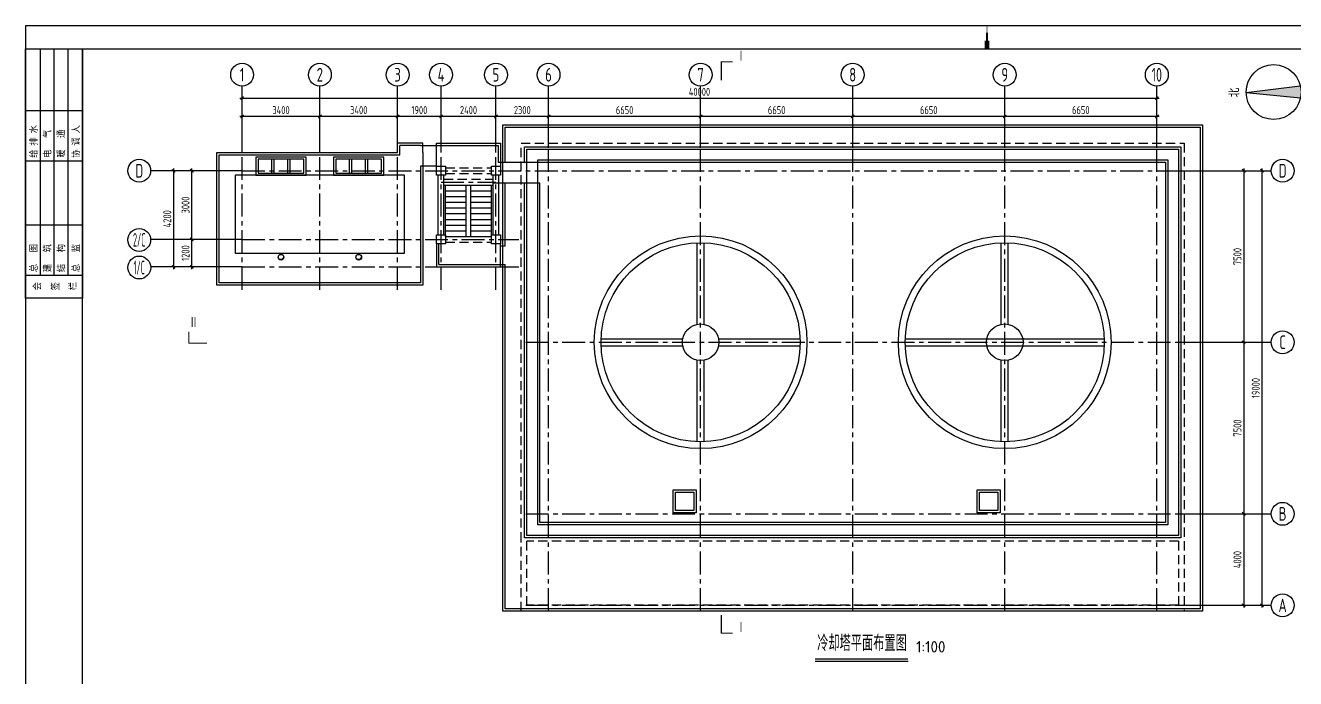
# Model space of a CAD drawing. Extents: x 665703 to 1047784, y -160603 to 92239.
# Drawn here: x 665723 to 721268, y 7554 to 36110 of the extents above; entities that cross this region are included whole.
import ezdxf
from ezdxf.enums import TextEntityAlignment as Align

# ---------------------------------------------------------------- set-up
doc = ezdxf.new("R2010")
doc.units = 0
doc.header["$LTSCALE"] = 800
doc.linetypes.add('CENTER', pattern=[2, 1.25, -0.25, 0.25, -0.25])
doc.linetypes.add('DASHED', pattern=[0.75, 0.5, -0.25])
doc.layers.get('0').update_dxf_attribs({"linetype": 'CONTINUOUS'})
doc.layers.get('Defpoints').update_dxf_attribs({"linetype": 'CONTINUOUS'})
for name, color, linetype in [('AXIS', 4, 'CENTER'), ('BEAM', 3, 'DASHED'), ('BEAM_CON', 3, 'CONTINUOUS'), ('COLU', 3, 'CONTINUOUS'), ('DIM', 2, 'CONTINUOUS'), ('NUM', 7, 'CONTINUOUS'), ('THICK', 6, 'CONTINUOUS'), ('THIN', 7, 'CONTINUOUS'), ('TK', 7, 'CONTINUOUS'), ('中粗', 3, 'CONTINUOUS'), ('粗线', 1, 'CONTINUOUS'), ('细线', 7, 'CONTINUOUS')]:
    doc.layers.add(name, color=color, linetype=linetype)
doc.styles.add('TSSD_Axis', font='tssdeng.shx', dxfattribs={"width": 0.7, "bigfont": 'tssdchn.shx'})
doc.styles.add('TSSD_Dimension', font='Tssdeng.shx', dxfattribs={"width": 0.75, "bigfont": 'hztxt.shx'})
doc.styles.add('TSSD_Label', font='Tssdeng.shx', dxfattribs={"width": 0.7, "bigfont": 'hztxt.shx'})
doc.styles.add('TSSD_Norm', font='Tssdeng.shx', dxfattribs={"bigfont": 'hztxt.shx'})
doc.dimstyles.new('TSSD_100_100', dxfattribs={"dimtxt": 350, "dimasz": 100, "dimexe": 100, "dimexo": 250, "dimgap": 100, "dimtad": 1, "dimdec": 0, "dimzin": 0, "dimdsep": 46, "dimtxsty": 'TSSD_Dimension', "dimblk": 'ARCHTICK', "dimcen": 0, "dimdle": 100, "dimclrt": 7, "dimadec": 0, "dimazin": 0, "dimtfac": 1, "dimtdec": 0, "dimtix": 1, "dimtmove": 2, "dimatfit": 3, "dimldrblk": 'ARCHTICK', "dimfxl": 0, "dimtolj": 1, "dimtzin": 0, "dimarcsym": 0})

# ---------------------------------------------------------------- blocks, each defined once
blk = doc.blocks.new('ts_axno')
at = {"color": 0, "linetype": 'ByBlock', "lineweight": -2}
blk.add_circle((0, 0), 0.5, dxfattribs=at)
at = {"color": 0, "linetype": 'ByBlock', "lineweight": -2, "style": 'TSSD_Axis', "width": 0.7}
blk.add_attdef('A', text='', height=0.6, dxfattribs=at).set_placement((0, 0), align=Align.MIDDLE_CENTER)
blk = doc.blocks.new('_ArchTick')
at = {"color": 0, "const_width": 0.5}
blk.add_lwpolyline([(-0.71, -0.71), (0.71, 0.71)], dxfattribs=at)
blk = doc.blocks.new('*D2')
at = {"layer": 'Defpoints', "color": 0, "transparency": 16777216}
for p in [(708550, 32132), (708550, 30757), (715200, 30757)]:
    blk.add_point(p, dxfattribs=at)
at = {"layer": 'DIM', "color": 0, "lineweight": -2, "transparency": 16777216}
for p, q in [((708550, 31007), (708550, 32232)), ((715200, 31007), (715200, 32232)), ((715300, 32132), (708450, 32132))]:
    blk.add_line(p, q, dxfattribs=at)
at = {"layer": 'DIM', "color": 0, "lineweight": -2, "transparency": 16777216, "xscale": 100, "yscale": 100, "zscale": 100, "rotation": 180}
blk.add_blockref('_ArchTick', (708550, 32132), dxfattribs=at)
at = {"layer": 'DIM', "color": 0, "lineweight": -2, "transparency": 16777216, "xscale": 100, "yscale": 100, "zscale": 100}
blk.add_blockref('_ArchTick', (715200, 32132), dxfattribs=at)
at = {"layer": 'DIM', "color": 7, "transparency": 16777216, "insert": (711875, 32407), "char_height": 350, "attachment_point": 5, "style": 'TSSD_Dimension'}
blk.add_mtext('\\A1;6650', dxfattribs=at)
blk = doc.blocks.new('*D3')
at = {"layer": 'Defpoints', "color": 0, "transparency": 16777216}
for p in [(701900, 32132), (701900, 30757), (708550, 30757)]:
    blk.add_point(p, dxfattribs=at)
at = {"layer": 'DIM', "color": 0, "lineweight": -2, "transparency": 16777216}
for p, q in [((701900, 31007), (701900, 32232)), ((708550, 31007), (708550, 32232)), ((708650, 32132), (701800, 32132))]:
    blk.add_line(p, q, dxfattribs=at)
at = {"layer": 'DIM', "color": 0, "lineweight": -2, "transparency": 16777216, "xscale": 100, "yscale": 100, "zscale": 100, "rotation": 180}
blk.add_blockref('_ArchTick', (701900, 32132), dxfattribs=at)
at = {"layer": 'DIM', "color": 0, "lineweight": -2, "transparency": 16777216, "xscale": 100, "yscale": 100, "zscale": 100}
blk.add_blockref('_ArchTick', (708550, 32132), dxfattribs=at)
at = {"layer": 'DIM', "color": 7, "transparency": 16777216, "insert": (705225, 32407), "char_height": 350, "attachment_point": 5, "style": 'TSSD_Dimension'}
blk.add_mtext('\\A1;6650', dxfattribs=at)
blk = doc.blocks.new('*D4')
at = {"layer": 'Defpoints', "color": 0, "transparency": 16777216}
for p in [(695250, 32132), (695250, 30757), (701900, 30757)]:
    blk.add_point(p, dxfattribs=at)
at = {"layer": 'DIM', "color": 0, "lineweight": -2, "transparency": 16777216}
for p, q in [((695250, 31007), (695250, 32232)), ((701900, 31007), (701900, 32232)), ((702000, 32132), (695150, 32132))]:
    blk.add_line(p, q, dxfattribs=at)
at = {"layer": 'DIM', "color": 0, "lineweight": -2, "transparency": 16777216, "xscale": 100, "yscale": 100, "zscale": 100, "rotation": 180}
blk.add_blockref('_ArchTick', (695250, 32132), dxfattribs=at)
at = {"layer": 'DIM', "color": 0, "lineweight": -2, "transparency": 16777216, "xscale": 100, "yscale": 100, "zscale": 100}
blk.add_blockref('_ArchTick', (701900, 32132), dxfattribs=at)
at = {"layer": 'DIM', "color": 7, "transparency": 16777216, "insert": (698575, 32407), "char_height": 350, "attachment_point": 5, "style": 'TSSD_Dimension'}
blk.add_mtext('\\A1;6650', dxfattribs=at)
blk = doc.blocks.new('*D5')
at = {"layer": 'Defpoints', "color": 0, "transparency": 16777216}
for p in [(688600, 32132), (688600, 30757), (695250, 30757)]:
    blk.add_point(p, dxfattribs=at)
at = {"layer": 'DIM', "color": 0, "lineweight": -2, "transparency": 16777216}
for p, q in [((688600, 31007), (688600, 32232)), ((695250, 31007), (695250, 32232)), ((695350, 32132), (688500, 32132))]:
    blk.add_line(p, q, dxfattribs=at)
at = {"layer": 'DIM', "color": 0, "lineweight": -2, "transparency": 16777216, "xscale": 100, "yscale": 100, "zscale": 100, "rotation": 180}
blk.add_blockref('_ArchTick', (688600, 32132), dxfattribs=at)
at = {"layer": 'DIM', "color": 0, "lineweight": -2, "transparency": 16777216, "xscale": 100, "yscale": 100, "zscale": 100}
blk.add_blockref('_ArchTick', (695250, 32132), dxfattribs=at)
at = {"layer": 'DIM', "color": 7, "transparency": 16777216, "insert": (691925, 32407), "char_height": 350, "attachment_point": 5, "style": 'TSSD_Dimension'}
blk.add_mtext('\\A1;6650', dxfattribs=at)
blk = doc.blocks.new('*D6')
at = {"layer": 'Defpoints', "color": 0, "transparency": 16777216}
for p in [(686300, 32132), (686300, 30757), (688600, 30757)]:
    blk.add_point(p, dxfattribs=at)
at = {"layer": 'DIM', "color": 0, "lineweight": -2, "transparency": 16777216}
for p, q in [((686300, 31007), (686300, 32232)), ((688600, 31007), (688600, 32232)), ((688700, 32132), (686200, 32132))]:
    blk.add_line(p, q, dxfattribs=at)
at = {"layer": 'DIM', "color": 0, "lineweight": -2, "transparency": 16777216, "xscale": 100, "yscale": 100, "zscale": 100, "rotation": 180}
blk.add_blockref('_ArchTick', (686300, 32132), dxfattribs=at)
at = {"layer": 'DIM', "color": 0, "lineweight": -2, "transparency": 16777216, "xscale": 100, "yscale": 100, "zscale": 100}
blk.add_blockref('_ArchTick', (688600, 32132), dxfattribs=at)
at = {"layer": 'DIM', "color": 7, "transparency": 16777216, "insert": (687450, 32407), "char_height": 350, "attachment_point": 5, "style": 'TSSD_Dimension'}
blk.add_mtext('\\A1;2300', dxfattribs=at)
blk = doc.blocks.new('*D7')
at = {"layer": 'Defpoints', "color": 0, "transparency": 16777216}
for p in [(683900, 32132), (683900, 30757), (686300, 30757)]:
    blk.add_point(p, dxfattribs=at)
at = {"layer": 'DIM', "color": 0, "lineweight": -2, "transparency": 16777216}
for p, q in [((683900, 31007), (683900, 32232)), ((686300, 31007), (686300, 32232)), ((686400, 32132), (683800, 32132))]:
    blk.add_line(p, q, dxfattribs=at)
at = {"layer": 'DIM', "color": 0, "lineweight": -2, "transparency": 16777216, "xscale": 100, "yscale": 100, "zscale": 100, "rotation": 180}
blk.add_blockref('_ArchTick', (683900, 32132), dxfattribs=at)
at = {"layer": 'DIM', "color": 0, "lineweight": -2, "transparency": 16777216, "xscale": 100, "yscale": 100, "zscale": 100}
blk.add_blockref('_ArchTick', (686300, 32132), dxfattribs=at)
at = {"layer": 'DIM', "color": 7, "transparency": 16777216, "insert": (685100, 32407), "char_height": 350, "attachment_point": 5, "style": 'TSSD_Dimension'}
blk.add_mtext('\\A1;2400', dxfattribs=at)
blk = doc.blocks.new('*D8')
at = {"layer": 'Defpoints', "color": 0, "transparency": 16777216}
for p in [(682000, 32132), (682000, 30757), (683900, 30757)]:
    blk.add_point(p, dxfattribs=at)
at = {"layer": 'DIM', "color": 0, "lineweight": -2, "transparency": 16777216}
for p, q in [((682000, 31007), (682000, 32232)), ((683900, 31007), (683900, 32232)), ((684000, 32132), (681900, 32132))]:
    blk.add_line(p, q, dxfattribs=at)
at = {"layer": 'DIM', "color": 0, "lineweight": -2, "transparency": 16777216, "xscale": 100, "yscale": 100, "zscale": 100, "rotation": 180}
blk.add_blockref('_ArchTick', (682000, 32132), dxfattribs=at)
at = {"layer": 'DIM', "color": 0, "lineweight": -2, "transparency": 16777216, "xscale": 100, "yscale": 100, "zscale": 100}
blk.add_blockref('_ArchTick', (683900, 32132), dxfattribs=at)
at = {"layer": 'DIM', "color": 7, "transparency": 16777216, "insert": (682950, 32407), "char_height": 350, "attachment_point": 5, "style": 'TSSD_Dimension'}
blk.add_mtext('\\A1;1900', dxfattribs=at)
blk = doc.blocks.new('*D9')
at = {"layer": 'Defpoints', "color": 0, "transparency": 16777216}
for p in [(678600, 32132), (678600, 30757), (682000, 30757)]:
    blk.add_point(p, dxfattribs=at)
at = {"layer": 'DIM', "color": 0, "lineweight": -2, "transparency": 16777216}
for p, q in [((678600, 31007), (678600, 32232)), ((682000, 31007), (682000, 32232)), ((682100, 32132), (678500, 32132))]:
    blk.add_line(p, q, dxfattribs=at)
at = {"layer": 'DIM', "color": 0, "lineweight": -2, "transparency": 16777216, "xscale": 100, "yscale": 100, "zscale": 100, "rotation": 180}
blk.add_blockref('_ArchTick', (678600, 32132), dxfattribs=at)
at = {"layer": 'DIM', "color": 0, "lineweight": -2, "transparency": 16777216, "xscale": 100, "yscale": 100, "zscale": 100}
blk.add_blockref('_ArchTick', (682000, 32132), dxfattribs=at)
at = {"layer": 'DIM', "color": 7, "transparency": 16777216, "insert": (680300, 32407), "char_height": 350, "attachment_point": 5, "style": 'TSSD_Dimension'}
blk.add_mtext('\\A1;3400', dxfattribs=at)
blk = doc.blocks.new('*D10')
at = {"layer": 'Defpoints', "color": 0, "transparency": 16777216}
for p in [(675200, 32132), (675200, 30757), (678600, 30757)]:
    blk.add_point(p, dxfattribs=at)
at = {"layer": 'DIM', "color": 0, "lineweight": -2, "transparency": 16777216}
for p, q in [((675200, 31007), (675200, 32232)), ((678600, 31007), (678600, 32232)), ((678700, 32132), (675100, 32132))]:
    blk.add_line(p, q, dxfattribs=at)
at = {"layer": 'DIM', "color": 0, "lineweight": -2, "transparency": 16777216, "xscale": 100, "yscale": 100, "zscale": 100, "rotation": 180}
blk.add_blockref('_ArchTick', (675200, 32132), dxfattribs=at)
at = {"layer": 'DIM', "color": 0, "lineweight": -2, "transparency": 16777216, "xscale": 100, "yscale": 100, "zscale": 100}
blk.add_blockref('_ArchTick', (678600, 32132), dxfattribs=at)
at = {"layer": 'DIM', "color": 7, "transparency": 16777216, "insert": (676900, 32407), "char_height": 350, "attachment_point": 5, "style": 'TSSD_Dimension'}
blk.add_mtext('\\A1;3400', dxfattribs=at)
blk = doc.blocks.new('*D11')
at = {"layer": 'Defpoints', "color": 0, "transparency": 16777216}
for p in [(715200, 32932), (675200, 30757), (715200, 30757)]:
    blk.add_point(p, dxfattribs=at)
at = {"layer": 'DIM', "color": 0, "lineweight": -2, "transparency": 16777216}
for p, q in [((675100, 32932), (715300, 32932)), ((675200, 31007), (675200, 33032)), ((715200, 31007), (715200, 33032))]:
    blk.add_line(p, q, dxfattribs=at)
at = {"layer": 'DIM', "color": 0, "lineweight": -2, "transparency": 16777216, "xscale": 100, "yscale": 100, "zscale": 100, "rotation": 180}
blk.add_blockref('_ArchTick', (675200, 32932), dxfattribs=at)
at = {"layer": 'DIM', "color": 0, "lineweight": -2, "transparency": 16777216, "xscale": 100, "yscale": 100, "zscale": 100}
blk.add_blockref('_ArchTick', (715200, 32932), dxfattribs=at)
at = {"layer": 'DIM', "color": 7, "transparency": 16777216, "insert": (695200, 33207), "char_height": 350, "attachment_point": 5, "style": 'TSSD_Dimension'}
blk.add_mtext('\\A1;40000', dxfattribs=at)
blk = doc.blocks.new('*D12')
at = {"layer": 'Defpoints', "color": 0, "transparency": 16777216}
for p in [(673000, 29757), (675200, 29757), (675200, 26757)]:
    blk.add_point(p, dxfattribs=at)
at = {"layer": 'DIM', "color": 0, "lineweight": -2, "transparency": 16777216}
for p, q in [((674950, 29757), (672900, 29757)), ((673000, 26657), (673000, 29857)), ((674950, 26757), (672900, 26757))]:
    blk.add_line(p, q, dxfattribs=at)
at = {"layer": 'DIM', "color": 0, "lineweight": -2, "transparency": 16777216, "xscale": 100, "yscale": 100, "zscale": 100}
for p, rotation in [((673000, 29757), 90), ((673000, 26757), 270)]:
    blk.add_blockref('_ArchTick', p, dxfattribs=dict(at, rotation=rotation))
at = {"layer": 'DIM', "color": 7, "transparency": 16777216, "insert": (672725, 28257), "char_height": 350, "attachment_point": 5, "rotation": 90, "style": 'TSSD_Dimension'}
blk.add_mtext('\\A1;3000', dxfattribs=at)
blk = doc.blocks.new('*D13')
at = {"layer": 'Defpoints', "color": 0, "transparency": 16777216}
for p in [(675200, 29757), (672200, 25557), (675200, 25557)]:
    blk.add_point(p, dxfattribs=at)
at = {"layer": 'DIM', "color": 0, "lineweight": -2, "transparency": 16777216}
for p, q in [((674950, 29757), (672100, 29757)), ((672200, 29857), (672200, 25457)), ((674950, 25557), (672100, 25557))]:
    blk.add_line(p, q, dxfattribs=at)
at = {"layer": 'DIM', "color": 0, "lineweight": -2, "transparency": 16777216, "xscale": 100, "yscale": 100, "zscale": 100}
for p, rotation in [((672200, 29757), 90), ((672200, 25557), 270)]:
    blk.add_blockref('_ArchTick', p, dxfattribs=dict(at, rotation=rotation))
at = {"layer": 'DIM', "color": 7, "transparency": 16777216, "insert": (671925, 27657), "char_height": 350, "attachment_point": 5, "rotation": 90, "style": 'TSSD_Dimension'}
blk.add_mtext('\\A1;4200', dxfattribs=at)
blk = doc.blocks.new('*D14')
at = {"layer": 'Defpoints', "color": 0, "transparency": 16777216}
for p in [(673000, 26757), (675200, 26757), (675200, 25557)]:
    blk.add_point(p, dxfattribs=at)
at = {"layer": 'DIM', "color": 0, "lineweight": -2, "transparency": 16777216}
for p, q in [((674950, 26757), (672900, 26757)), ((673000, 25457), (673000, 26857)), ((674950, 25557), (672900, 25557))]:
    blk.add_line(p, q, dxfattribs=at)
at = {"layer": 'DIM', "color": 0, "lineweight": -2, "transparency": 16777216, "xscale": 100, "yscale": 100, "zscale": 100}
for p, rotation in [((673000, 26757), 90), ((673000, 25557), 270)]:
    blk.add_blockref('_ArchTick', p, dxfattribs=dict(at, rotation=rotation))
at = {"layer": 'DIM', "color": 7, "transparency": 16777216, "insert": (672725, 26157), "char_height": 350, "attachment_point": 5, "rotation": 90, "style": 'TSSD_Dimension'}
blk.add_mtext('\\A1;1200', dxfattribs=at)
blk = doc.blocks.new('Ts_zbz2')
blk.add_hatch(color=256).paths.add_polyline_path([(7.5, 0), (-7.32, 1.62, 0.054551), (-7.5, 0, 0.054551), (-7.32, -1.62)])
for q in [(-7.32, 1.62), (-7.32, -1.62)]:
    blk.add_line((7.5, 0), q)
at = {"layer": 'THICK'}
blk.add_circle((0, 0), 7.5, dxfattribs=at)
blk = doc.blocks.new('*D17')
at = {"layer": 'Defpoints', "color": 0, "transparency": 16777216}
for p in [(716200, 29757), (716200, 22257), (719000, 22257)]:
    blk.add_point(p, dxfattribs=at)
at = {"layer": 'DIM', "color": 0, "lineweight": -2, "transparency": 16777216}
for p, q in [((716450, 29757), (719100, 29757)), ((719000, 29857), (719000, 22157)), ((716450, 22257), (719100, 22257))]:
    blk.add_line(p, q, dxfattribs=at)
at = {"layer": 'DIM', "color": 0, "lineweight": -2, "transparency": 16777216, "xscale": 100, "yscale": 100, "zscale": 100}
for p, rotation in [((719000, 29757), 90), ((719000, 22257), 270)]:
    blk.add_blockref('_ArchTick', p, dxfattribs=dict(at, rotation=rotation))
at = {"layer": 'DIM', "color": 7, "transparency": 16777216, "insert": (718725, 26007), "char_height": 350, "attachment_point": 5, "rotation": 90, "style": 'TSSD_Dimension'}
blk.add_mtext('\\A1;7500', dxfattribs=at)
blk = doc.blocks.new('*D18')
at = {"layer": 'Defpoints', "color": 0, "transparency": 16777216}
for p in [(716200, 22257), (716200, 14757), (719000, 14757)]:
    blk.add_point(p, dxfattribs=at)
at = {"layer": 'DIM', "color": 0, "lineweight": -2, "transparency": 16777216}
for p, q in [((716450, 22257), (719100, 22257)), ((719000, 22357), (719000, 14657)), ((716450, 14757), (719100, 14757))]:
    blk.add_line(p, q, dxfattribs=at)
at = {"layer": 'DIM', "color": 0, "lineweight": -2, "transparency": 16777216, "xscale": 100, "yscale": 100, "zscale": 100}
for p, rotation in [((719000, 22257), 90), ((719000, 14757), 270)]:
    blk.add_blockref('_ArchTick', p, dxfattribs=dict(at, rotation=rotation))
at = {"layer": 'DIM', "color": 7, "transparency": 16777216, "insert": (718725, 18507), "char_height": 350, "attachment_point": 5, "rotation": 90, "style": 'TSSD_Dimension'}
blk.add_mtext('\\A1;7500', dxfattribs=at)
blk = doc.blocks.new('*D19')
at = {"layer": 'Defpoints', "color": 0, "transparency": 16777216}
for p in [(716200, 14757), (716200, 10757), (719000, 10757)]:
    blk.add_point(p, dxfattribs=at)
at = {"layer": 'DIM', "color": 0, "lineweight": -2, "transparency": 16777216}
for p, q in [((716450, 14757), (719100, 14757)), ((719000, 14857), (719000, 10657)), ((716450, 10757), (719100, 10757))]:
    blk.add_line(p, q, dxfattribs=at)
at = {"layer": 'DIM', "color": 0, "lineweight": -2, "transparency": 16777216, "xscale": 100, "yscale": 100, "zscale": 100}
for p, rotation in [((719000, 14757), 90), ((719000, 10757), 270)]:
    blk.add_blockref('_ArchTick', p, dxfattribs=dict(at, rotation=rotation))
at = {"layer": 'DIM', "color": 7, "transparency": 16777216, "insert": (718725, 12757), "char_height": 350, "attachment_point": 5, "rotation": 90, "style": 'TSSD_Dimension'}
blk.add_mtext('\\A1;4000', dxfattribs=at)
blk = doc.blocks.new('*D20')
at = {"layer": 'Defpoints', "color": 0, "transparency": 16777216}
for p in [(716200, 29757), (719800, 29757), (716200, 10757)]:
    blk.add_point(p, dxfattribs=at)
at = {"layer": 'DIM', "color": 0, "lineweight": -2, "transparency": 16777216}
for p, q in [((716450, 29757), (719900, 29757)), ((719800, 10657), (719800, 29857)), ((716450, 10757), (719900, 10757))]:
    blk.add_line(p, q, dxfattribs=at)
at = {"layer": 'DIM', "color": 0, "lineweight": -2, "transparency": 16777216, "xscale": 100, "yscale": 100, "zscale": 100}
for p, rotation in [((719800, 29757), 90), ((719800, 10757), 270)]:
    blk.add_blockref('_ArchTick', p, dxfattribs=dict(at, rotation=rotation))
at = {"layer": 'DIM', "color": 7, "transparency": 16777216, "insert": (719525, 20257), "char_height": 350, "attachment_point": 5, "rotation": 90, "style": 'TSSD_Dimension'}
blk.add_mtext('\\A1;19000', dxfattribs=at)

msp = doc.modelspace()

# ---------------------------------------------------------------- linework, layer by layer
at = {"layer": 'AXIS'}
for p, q in [((675199.9, 24556.7), (675199.9, 30756.7)), ((678599.9, 24556.7), (678599.9, 30756.7)), ((681999.9, 24556.7), (681999.9, 30756.7)), ((683899.9, 24556.7), (683899.9, 30756.7)), ((686299.9, 24556.7), (686299.9, 30756.7)), ((688599.9, 10506.7), (688599.9, 30756.7)), ((695249.9, 10506.7), (695249.9, 30756.7)), ((701899.9, 10506.7), (701899.9, 30756.7)), ((708549.9, 10506.7), (708549.9, 30756.7)), ((715199.9, 10506.7), (715199.9, 30756.7)), ((675199.9, 29756.7), (716199.9, 29756.7)), ((683899.9, 29256.7), (686299.9, 29256.7)), ((675199.9, 26756.7), (687299.9, 26756.7)), ((675199.9, 25556.7), (687299.9, 25556.7)), ((687599.9, 22256.7), (716199.9, 22256.7)), ((687599.9, 14756.7), (716199.9, 14756.7)), ((687599.9, 10756.7), (716199.9, 10756.7))]:
    msp.add_line(p, q, dxfattribs=at)
at = {"layer": 'BEAM'}
for p, q in [((684099.9, 29881.7), (686099.9, 29881.7)), ((684099.9, 29631.7), (686099.9, 29631.7)), ((684024.9, 29381.7), (686174.9, 29381.7)), ((684099.9, 26631.7), (686099.9, 26631.7)), ((687399.9, 10506.7), (687399.9, 13556.7)), ((716399.9, 13556.7), (716399.9, 10506.7))]:
    msp.add_line(p, q, dxfattribs=at)
for points in [[(687399.9, 13556.7), (687399.9, 30956.7), (716399.9, 30956.7), (716399.9, 13556.7)], [(716149.9, 13556.7), (716149.9, 10756.7), (687649.9, 10756.7), (687649.9, 13556.7)], [(716149.9, 13556.7), (687649.9, 13556.7)]]:
    msp.add_lwpolyline(points, dxfattribs=at)
at = {"layer": 'BEAM_CON'}
for p, q in [((683774.9, 26956.7), (683774.9, 29556.7)), ((684024.9, 26956.7), (684024.9, 29556.7)), ((686174.9, 26956.7), (686174.9, 29556.7)), ((686424.9, 26956.7), (686424.9, 29556.7)), ((684024.9, 29131.7), (686174.9, 29131.7)), ((684099.9, 28881.7), (684999.9, 28881.7)), ((684099.9, 28631.7), (684999.9, 28631.7)), ((684099.9, 28381.7), (684999.9, 28381.7)), ((685199.9, 28881.7), (686099.9, 28881.7)), ((685199.9, 28631.7), (686099.9, 28631.7)), ((685199.9, 28381.7), (686099.9, 28381.7)), ((684099.9, 28131.7), (684999.9, 28131.7)), ((684099.9, 27881.7), (684999.9, 27881.7)), ((685199.9, 28131.7), (686099.9, 28131.7)), ((685199.9, 27881.7), (686099.9, 27881.7)), ((684099.9, 27631.7), (684999.9, 27631.7)), ((684099.9, 27381.7), (684999.9, 27381.7)), ((685199.9, 27631.7), (686099.9, 27631.7)), ((685199.9, 27381.7), (686099.9, 27381.7)), ((684099.9, 27131.7), (684999.9, 27131.7)), ((684099.9, 26881.7), (686099.9, 26881.7)), ((685199.9, 27131.7), (686099.9, 27131.7))]:
    msp.add_line(p, q, dxfattribs=at)
at = {"layer": 'COLU'}
for p, q in [((695099.9, 23042.5), (695099.9, 26604.1)), ((695399.9, 23042.5), (695399.9, 26604.1)), ((708399.9, 23042.5), (708399.9, 26604.1)), ((708699.9, 23042.5), (708699.9, 26604.1)), ((690902.5, 22406.7), (694464.1, 22406.7)), ((696035.7, 22406.7), (699597.3, 22406.7)), ((704202.5, 22406.7), (712897.3, 22406.7)), ((690902.5, 22106.7), (694464.1, 22106.7)), ((696035.7, 22106.7), (699597.3, 22106.7)), ((704202.5, 22106.7), (712897.3, 22106.7)), ((695099.9, 17909.2), (695099.9, 21470.8)), ((695399.9, 17909.2), (695399.9, 21470.8)), ((708399.9, 17909.2), (708399.9, 21470.8)), ((708699.9, 17909.2), (708699.9, 21470.8))]:
    msp.add_line(p, q, dxfattribs=at)
for points in [[(683699.9, 29956.7), (684099.9, 29956.7), (684099.9, 29556.7), (683699.9, 29556.7)], [(686099.9, 29956.7), (686499.9, 29956.7), (686499.9, 29556.7), (686099.9, 29556.7)], [(683699.9, 26956.7), (684099.9, 26956.7), (684099.9, 26556.7), (683699.9, 26556.7)], [(686099.9, 26956.7), (686499.9, 26956.7), (686499.9, 26556.7), (686099.9, 26556.7)], [(695049.9, 14806.7), (694049.9, 14806.7), (694049.9, 15806.7), (695049.9, 15806.7)], [(694949.9, 14906.7), (694149.9, 14906.7), (694149.9, 15706.7), (694949.9, 15706.7)], [(708349.9, 14806.7), (707349.9, 14806.7), (707349.9, 15806.7), (708349.9, 15806.7)], [(708249.9, 14906.7), (707449.9, 14906.7), (707449.9, 15706.7), (708249.9, 15706.7)]]:
    msp.add_lwpolyline(points, close=True, dxfattribs=at)
for centre, radius in [((695249.9, 22256.7), 4650), ((708549.9, 22256.7), 4650), ((695249.9, 22256.7), 4350), ((708549.9, 22256.7), 4350), ((695249.9, 22256.7), 800), ((708549.9, 22256.7), 800)]:
    msp.add_circle(centre, radius, dxfattribs=at)
at = {"layer": 'NUM'}
for p, q in [((675199.9, 30756.7), (675199.9, 33453.4)), ((678599.9, 30756.7), (678599.9, 33453.4)), ((681999.9, 30756.7), (681999.9, 33453.4)), ((683899.9, 30756.7), (683899.9, 33453.4)), ((686299.9, 30756.7), (686299.9, 33453.4)), ((688599.9, 30756.7), (688599.9, 33453.4)), ((695249.9, 30756.7), (695249.9, 33453.4)), ((701899.9, 30756.7), (701899.9, 33453.4)), ((708549.9, 30756.7), (708549.9, 33453.4)), ((715199.9, 30756.7), (715199.9, 33453.4)), ((675199.9, 29756.7), (671199.9, 29756.7)), ((716199.9, 29756.7), (720199.9, 29756.7)), ((675199.9, 26756.7), (671199.9, 26756.7)), ((675199.9, 25556.7), (671199.9, 25556.7)), ((716199.9, 22256.7), (720199.9, 22256.7)), ((716199.9, 14756.7), (720199.9, 14756.7)), ((716199.9, 10756.7), (720199.9, 10756.7))]:
    msp.add_line(p, q, dxfattribs=at)
msp.add_lwpolyline([(700256.4, 8409.2, 50, 50, 0), (704320.1, 8409.2, 50, 50, 0)], format="xyseb", dxfattribs=at)
msp.add_lwpolyline([(700256.4, 8309.2), (704320.1, 8309.2)], dxfattribs=at)
at = {"layer": 'THICK', "const_width": 50}
for points in [[(696656.7, 34515.3), (696156.7, 34515.3), (696156.7, 33715.3)], [(672867.2, 22720.5), (672867.2, 22220.5), (673667.2, 22220.5)], [(696156.7, 10335.7), (696156.7, 9535.7), (696656.7, 9535.7)]]:
    msp.add_lwpolyline(points, dxfattribs=at)
at = {"layer": 'TK', "color": 2}
for p, q in [((749822.6, 36092.7), (665722.6, 36092.7)), ((665722.6, 36092.7), (665722.6, -23307.3)), ((665722.6, 35092.7), (668222.6, 35092.7)), ((665722.6, 24192.7), (665722.6, 35092.7)), ((666372.6, 35092.7), (666372.6, 25192.7)), ((666972.6, 35092.7), (666972.6, 25192.7)), ((667572.6, 35092.7), (667572.6, 25192.7)), ((668222.6, 35092.7), (748822.6, 35092.7)), ((668222.6, -22307.3), (668222.6, 35092.7)), ((668222.6, 35092.7), (668222.6, 24192.7)), ((665722.6, 32392.7), (668222.6, 32392.7)), ((665722.6, 30192.7), (668222.6, 30192.7)), ((665722.6, 27392.7), (668222.6, 27392.7)), ((665722.6, 25192.7), (668222.6, 25192.7)), ((668222.6, 24192.7), (665722.6, 24192.7))]:
    msp.add_line(p, q, dxfattribs=at)
at = {"layer": 'TK'}
for points, const_width in [([(707772.6, 36092.7), (707772.6, 35092.7)], 35), ([(707772.6, 35092.7), (707772.6, 35792.7)], 100), ([(707772.6, 35092.7), (707772.6, 35442.7)], 200)]:
    msp.add_lwpolyline(points, dxfattribs=dict(at, const_width=const_width))
at = {"layer": '中粗'}
for p, q in [((683099.9, 30956.7), (681999.9, 30956.7)), ((681999.9, 30556.7), (681999.9, 30956.7)), ((683099.9, 30556.7), (683099.9, 30956.7)), ((683699.9, 29956.7), (683699.9, 30956.7)), ((683699.9, 30956.7), (686499.9, 30956.7)), ((686499.9, 30956.7), (686499.9, 29956.7)), ((676499.9, 29656.7), (676499.9, 30256.7)), ((676599.9, 29656.7), (676599.9, 30256.7)), ((677199.9, 29656.7), (677199.9, 30256.7)), ((677299.9, 29656.7), (677299.9, 30256.7)), ((679899.9, 29656.7), (679899.9, 30256.7)), ((679999.9, 29656.7), (679999.9, 30256.7)), ((680599.9, 29656.7), (680599.9, 30256.7)), ((680699.9, 29656.7), (680699.9, 30256.7)), ((684099.9, 26881.7), (684099.9, 29131.7)), ((684999.9, 26881.7), (684999.9, 29131.7)), ((685199.9, 26881.7), (685199.9, 29131.7)), ((686099.9, 26881.7), (686099.9, 29131.7)), ((683699.9, 26556.7), (683699.9, 25556.7)), ((686499.9, 25556.7), (686499.9, 26556.7)), ((683699.9, 25556.7), (686499.9, 25556.7)), ((716399.9, 10506.7), (687399.9, 10506.7))]:
    msp.add_line(p, q, dxfattribs=at)
for points in [[(687399.9, 10506.7), (686599.9, 10506.7), (686599.9, 31756.7), (717199.9, 31756.7), (717199.9, 10506.7), (716399.9, 10506.7)], [(683099.9, 30556.7), (683099.9, 24756.7), (674099.9, 24756.7), (674099.9, 30556.7), (681999.9, 30556.7)]]:
    msp.add_lwpolyline(points, dxfattribs=at)
for points in [[(687649.9, 30706.7), (716149.9, 30706.7), (716149.9, 13806.7), (687649.9, 13806.7)], [(675799.9, 29556.7), (677999.9, 29556.7), (677999.9, 30356.7), (675799.9, 30356.7)], [(675899.9, 29656.7), (677899.9, 29656.7), (677899.9, 30256.7), (675899.9, 30256.7)], [(679199.9, 29556.7), (681399.9, 29556.7), (681399.9, 30356.7), (679199.9, 30356.7)], [(679299.9, 29656.7), (681299.9, 29656.7), (681299.9, 30256.7), (679299.9, 30256.7)], [(688124.9, 30231.7), (715674.9, 30231.7), (715674.9, 14281.7), (688124.9, 14281.7)], [(674899.9, 26156.7), (682299.9, 26156.7), (682299.9, 29556.7), (674899.9, 29556.7)]]:
    msp.add_lwpolyline(points, close=True, dxfattribs=at)
for centre in [(676899.9, 25976.7), (680299.9, 25976.7)]:
    msp.add_circle(centre, 125, dxfattribs=at)
at = {"layer": '粗线'}
for p, q in [((682999.9, 30856.7), (682099.9, 30856.7)), ((682099.9, 30456.7), (682099.9, 30856.7)), ((682999.9, 30856.7), (686399.9, 30856.7)), ((674199.9, 24856.7), (674199.9, 30456.7)), ((674199.9, 30456.7), (682099.9, 30456.7)), ((682999.9, 29956.7), (682999.9, 24856.7)), ((683699.9, 29956.7), (682999.9, 29956.7)), ((686174.9, 29231.7), (688224.9, 29231.7)), ((683799.9, 25656.7), (683799.9, 26556.7)), ((686699.9, 26456.7), (686499.9, 26456.7)), ((683799.9, 25656.7), (686699.9, 25656.7)), ((682999.9, 24856.7), (674199.9, 24856.7))]:
    msp.add_line(p, q, dxfattribs=at)
for points in [[(686699.9, 30131.7), (686699.9, 31656.7), (717099.9, 31656.7), (717099.9, 10606.7), (717099.9, 10606.7)], [(686399.9, 30856.7), (686399.9, 30131.7), (715574.9, 30131.7), (715574.9, 14381.7), (688224.9, 14381.7), (688224.9, 29231.7)], [(687549.9, 30131.7), (687549.9, 30806.7), (716249.9, 30806.7), (716249.9, 13706.7), (687549.9, 13706.7), (687549.9, 29231.7)], [(686699.9, 26456.7), (686699.9, 29231.7)], [(717099.9, 10606.7), (686699.9, 10606.7), (686699.9, 25656.7)]]:
    msp.add_lwpolyline(points, dxfattribs=at)
at = {"layer": '细线'}
for centre in [(676882.8, 26032.7), (680282.8, 26032.7)]:
    msp.add_arc(centre, 146.3, 229.47926, 344.42159, dxfattribs=at)

# ---------------------------------------------------------------- block references
at = {"layer": 'NUM'}
ref = msp.add_blockref('ts_axno', (675199.9, 33953.4), dxfattribs=dict(at, xscale=1000, yscale=1000, zscale=1000))
ref.add_attrib('1', '1', dxfattribs={"height": 600, "style": 'TSSD_Axis', "width": 0.7}).set_placement((675199.9, 33953.4), align=Align.MIDDLE_CENTER)
ref = msp.add_blockref('ts_axno', (678599.9, 33953.4), dxfattribs=dict(at, xscale=1000, yscale=1000, zscale=1000))
ref.add_attrib('2', '2', dxfattribs={"height": 600, "style": 'TSSD_Axis', "width": 0.7}).set_placement((678599.9, 33953.4), align=Align.MIDDLE_CENTER)
ref = msp.add_blockref('ts_axno', (681999.9, 33953.4), dxfattribs=dict(at, xscale=1000, yscale=1000, zscale=1000))
ref.add_attrib('3', '3', dxfattribs={"height": 600, "style": 'TSSD_Axis', "width": 0.7}).set_placement((681999.9, 33953.4), align=Align.MIDDLE_CENTER)
ref = msp.add_blockref('ts_axno', (683899.9, 33953.4), dxfattribs=dict(at, xscale=1000, yscale=1000, zscale=1000))
ref.add_attrib('4', '4', dxfattribs={"height": 600, "style": 'TSSD_Axis', "width": 0.7}).set_placement((683899.9, 33953.4), align=Align.MIDDLE_CENTER)
ref = msp.add_blockref('ts_axno', (686299.9, 33953.4), dxfattribs=dict(at, xscale=1000, yscale=1000, zscale=1000))
ref.add_attrib('5', '5', dxfattribs={"height": 600, "style": 'TSSD_Axis', "width": 0.7}).set_placement((686299.9, 33953.4), align=Align.MIDDLE_CENTER)
ref = msp.add_blockref('ts_axno', (688599.9, 33953.4), dxfattribs=dict(at, xscale=1000, yscale=1000, zscale=1000))
ref.add_attrib('6', '6', dxfattribs={"height": 600, "style": 'TSSD_Axis', "width": 0.7}).set_placement((688599.9, 33953.4), align=Align.MIDDLE_CENTER)
ref = msp.add_blockref('ts_axno', (695249.9, 33953.4), dxfattribs=dict(at, xscale=1000, yscale=1000, zscale=1000))
ref.add_attrib('7', '7', dxfattribs={"height": 600, "style": 'TSSD_Axis', "width": 0.7}).set_placement((695249.9, 33953.4), align=Align.MIDDLE_CENTER)
ref = msp.add_blockref('ts_axno', (701899.9, 33953.4), dxfattribs=dict(at, xscale=1000, yscale=1000, zscale=1000))
ref.add_attrib('8', '8', dxfattribs={"height": 600, "style": 'TSSD_Axis', "width": 0.7}).set_placement((701899.9, 33953.4), align=Align.MIDDLE_CENTER)
ref = msp.add_blockref('ts_axno', (708549.9, 33953.4), dxfattribs=dict(at, xscale=1000, yscale=1000, zscale=1000))
ref.add_attrib('9', '9', dxfattribs={"height": 600, "style": 'TSSD_Axis', "width": 0.7}).set_placement((708549.9, 33953.4), align=Align.MIDDLE_CENTER)
ref = msp.add_blockref('ts_axno', (715199.9, 33953.4), dxfattribs=dict(at, xscale=1000, yscale=1000, zscale=1000))
ref.add_attrib('10', '10', dxfattribs={"height": 600, "style": 'TSSD_Axis', "width": 0.666667}).set_placement((715199.9, 33953.4), align=Align.MIDDLE_CENTER)
ref = msp.add_blockref('ts_axno', (670699.9, 29756.7), dxfattribs=dict(at, xscale=1000, yscale=1000, zscale=1000))
ref.add_attrib('F', 'D', dxfattribs={"height": 600, "style": 'TSSD_Axis', "width": 0.7}).set_placement((670699.9, 29756.7), align=Align.MIDDLE_CENTER)
ref = msp.add_blockref('ts_axno', (720699.9, 29756.7), dxfattribs=dict(at, xscale=1000, yscale=1000, zscale=1000))
ref.add_attrib('D', 'D', dxfattribs={"height": 600, "style": 'TSSD_Axis', "width": 0.7}).set_placement((720699.9, 29756.7), align=Align.MIDDLE_CENTER)
ref = msp.add_blockref('ts_axno', (670699.9, 26732.6), dxfattribs=dict(at, xscale=1000, yscale=1000, zscale=1000))
ref.add_attrib('1/A', '2/C', dxfattribs={"height": 600, "style": 'TSSD_Axis', "width": 0.4}).set_placement((670699.9, 26732.6), align=Align.MIDDLE_CENTER)
ref = msp.add_blockref('ts_axno', (670700.8, 25525.7), dxfattribs=dict(at, xscale=1000, yscale=1000, zscale=1000))
ref.add_attrib('1/A', '1/C', dxfattribs={"height": 600, "style": 'TSSD_Axis', "width": 0.4}).set_placement((670700.8, 25525.7), align=Align.MIDDLE_CENTER)
ref = msp.add_blockref('ts_axno', (720699.9, 22256.7), dxfattribs=dict(at, xscale=1000, yscale=1000, zscale=1000))
ref.add_attrib('C', 'C', dxfattribs={"height": 600, "style": 'TSSD_Axis', "width": 0.7}).set_placement((720699.9, 22256.7), align=Align.MIDDLE_CENTER)
ref = msp.add_blockref('ts_axno', (720699.9, 14756.7), dxfattribs=dict(at, xscale=1000, yscale=1000, zscale=1000))
ref.add_attrib('B', 'B', dxfattribs={"height": 600, "style": 'TSSD_Axis', "width": 0.7}).set_placement((720699.9, 14756.7), align=Align.MIDDLE_CENTER)
ref = msp.add_blockref('ts_axno', (720699.9, 10756.7), dxfattribs=dict(at, xscale=1000, yscale=1000, zscale=1000))
ref.add_attrib('A', 'A', dxfattribs={"height": 600, "style": 'TSSD_Axis', "width": 0.7}).set_placement((720699.9, 10756.7), align=Align.MIDDLE_CENTER)
at = {"layer": 'THIN', "xscale": 159.9999999999128, "yscale": 160, "zscale": 160, "rotation": 180.6767388106734}
msp.add_blockref('Ts_zbz2', (720306.5, 33195), dxfattribs=at)

# ---------------------------------------------------------------- texts
at = {"layer": 'NUM', "style": 'TSSD_Norm', "width": 0.7}
msp.add_text('冷却塔平面布置图', height=700, dxfattribs=at).set_placement((700346.8, 8543.7), align=Align.BOTTOM_LEFT)
at = {"layer": 'NUM', "style": 'TSSD_Norm'}
msp.add_text('1:100', height=500, dxfattribs=at).set_placement((704670.1, 8543.7), align=Align.BOTTOM_LEFT)
at = {"layer": 'THICK', "style": 'TSSD_Label', "width": 0.7}
for s, p in [('Ⅰ', (696806.7, 34515.3)), ('Ⅱ', (672867.2, 22870.5)), ('Ⅰ', (696806.7, 9535.7))]:
    msp.add_text(s, height=500, dxfattribs=at).set_placement(p)
at = {"layer": 'THIN', "style": 'TSSD_Label', "width": 0.7}
msp.add_text('北', height=450, rotation=90.67674, dxfattribs=at).set_placement((718806.6, 33177.3), align=Align.CENTER)
at = {"layer": 'TK', "color": 2, "style": 'TSSD_Dimension', "width": 0.9}
for s, p in [('给 排 水', (666258.5, 30322.6)), ('电   气', (666858.5, 30322.6)), ('暖   通', (667458.5, 30322.6)), ('协 调 人', (668108.5, 30322.6)), ('总   图', (666258.5, 25322.6)), ('建   筑', (666858.5, 25322.6)), ('结   构', (667458.5, 25322.6)), ('总   监', (668108.5, 25322.6)), ('会', (666410.3, 24525)), ('签', (667207.3, 24525)), ('栏', (667966.4, 24525))]:
    msp.add_text(s, height=300, rotation=90, dxfattribs=at).set_placement(p)

# ---------------------------------------------------------------- dimensions: what is measured, and where the dimension line sits
at = {"layer": 'DIM'}
for base, p1, p2, picture, middle in [((715199.9, 32932.1), (675199.9, 30756.7), (715199.9, 30756.7), '*D11', (695199.9, 33207.1)), ((675199.9, 32132.1), (678599.9, 30756.7), (675199.9, 30756.7), '*D10', (676899.9, 32407.1)), ((678599.9, 32132.1), (681999.9, 30756.7), (678599.9, 30756.7), '*D9', (680299.9, 32407.1)), ((681999.9, 32132.1), (683899.9, 30756.7), (681999.9, 30756.7), '*D8', (682949.9, 32407.1)), ((683899.9, 32132.1), (686299.9, 30756.7), (683899.9, 30756.7), '*D7', (685099.9, 32407.1)), ((686299.9, 32132.1), (688599.9, 30756.7), (686299.9, 30756.7), '*D6', (687449.9, 32407.1)), ((688599.9, 32132.1), (695249.9, 30756.7), (688599.9, 30756.7), '*D5', (691924.9, 32407.1)), ((695249.9, 32132.1), (701899.9, 30756.7), (695249.9, 30756.7), '*D4', (698574.9, 32407.1)), ((701899.9, 32132.1), (708549.9, 30756.7), (701899.9, 30756.7), '*D3', (705224.9, 32407.1)), ((708549.9, 32132.1), (715199.9, 30756.7), (708549.9, 30756.7), '*D2', (711874.9, 32407.1))]:
    dim = msp.add_linear_dim(base=base, p1=p1, p2=p2, dimstyle='TSSD_100_100', dxfattribs=at)
    dim.commit()
    dim.dimension.update_dxf_attribs({"geometry": picture, "text_midpoint": middle})
for base, p1, p2, angle, picture, middle in [((672199.9, 25556.7), (675199.9, 29756.7), (675199.9, 25556.7), 90, '*D13', (671924.9, 27656.7)), ((672999.9, 29756.7), (675199.9, 26756.7), (675199.9, 29756.7), 90, '*D12', (672724.9, 28256.7)), ((718999.9, 22256.7), (716199.9, 29756.7), (716199.9, 22256.7), 270, '*D17', (718724.9, 26006.7)), ((719799.9, 29756.7), (716199.9, 10756.7), (716199.9, 29756.7), 270, '*D20', (719524.9, 20256.7)), ((672999.9, 26756.7), (675199.9, 25556.7), (675199.9, 26756.7), 90, '*D14', (672724.9, 26156.7)), ((718999.9, 14756.7), (716199.9, 22256.7), (716199.9, 14756.7), 270, '*D18', (718724.9, 18506.7)), ((718999.9, 10756.7), (716199.9, 14756.7), (716199.9, 10756.7), 270, '*D19', (718724.9, 12756.7))]:
    dim = msp.add_linear_dim(base=base, p1=p1, p2=p2, angle=angle, dimstyle='TSSD_100_100', dxfattribs=at)
    dim.commit()
    dim.dimension.update_dxf_attribs({"geometry": picture, "text_midpoint": middle})

doc.saveas('drawing.dxf')
